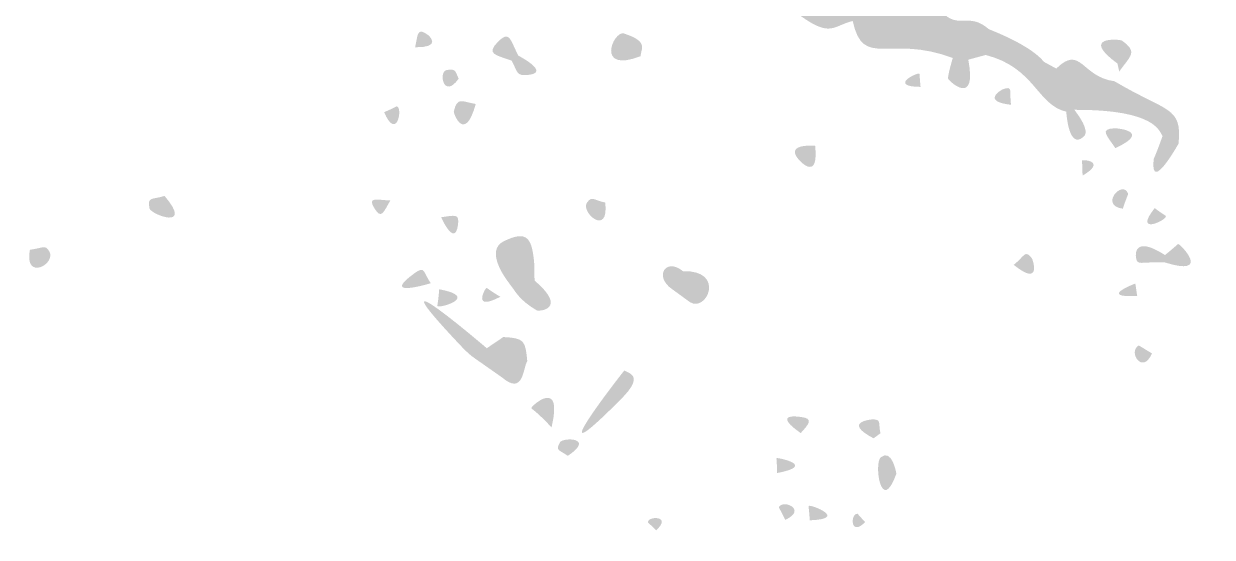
# Model space of a CAD drawing. Header units: millimetres. Extents: x 554 to 734, y 0 to 123.
# Drawn here: x 583.77 to 606.95, y 52.66 to 62.67 of the extents above; entities that cross this region are included whole.
import ezdxf

# ---------------------------------------------------------------- set-up
doc = ezdxf.new("R2010")
doc.units = ezdxf.units.MM

msp = doc.modelspace()

# ---------------------------------------------------------------- hatches: boundary and pattern name
at = {"true_color": 0x080808, "transparency": 33554687}
h = msp.add_hatch(color=18, dxfattribs=at)
edge = h.paths.add_edge_path(flags=0)
edge.add_spline(control_points=[(599.556, 63.945), (599.681, 63.632), (599.567, 63.541), (599.88, 63.426), (599.516, 63.179), (599.747, 63.113), (599.937, 62.726), (599.556, 62.632), (599.513, 62.401), (598.925, 62.822), (599.056, 63.006), (599.271, 63.119), (599.403, 63.303), (599.489, 63.424), (599.423, 63.495), (599.412, 63.507), (599.327, 63.599), (599.29, 63.425), (599.206, 63.517), (599.206, 63.517), (599.281, 63.748), (599.281, 63.748), (599.281, 63.748), (599.556, 63.945), (599.556, 63.945)], knot_values=[0, 0, 0, 0, 1, 1, 1, 2, 2, 2, 3, 3, 3, 4, 4, 4, 5, 5, 5, 6, 6, 6, 7, 7, 7, 8, 8, 8, 8], degree=3, periodic=1)
h = msp.add_hatch(color=18, dxfattribs=at)
edge = h.paths.add_edge_path(flags=0)
edge.add_spline(control_points=[(601.802, 63.968), (601.802, 63.968), (601.906, 63.935), (601.906, 63.935), (601.906, 63.935), (602.255, 63.425), (602.255, 63.425), (602.025, 63.147), (601.585, 62.989), (601.667, 62.906), (602.021, 62.544), (602.19, 62.914), (602.593, 62.566), (602.593, 62.566), (602.531, 62.063), (602.531, 62.063), (602.531, 62.063), (602.192, 61.971), (602.192, 61.971), (602.192, 61.971), (601.89, 62.005), (601.89, 62.005), (600.643, 62.472), (600.145, 61.777), (599.937, 62.726), (599.747, 63.113), (599.516, 63.179), (599.88, 63.426), (600.297, 63.513), (600.314, 63.445), (600.657, 63.732), (601.349, 62.591), (602.007, 63.245), (601.716, 63.812), (601.716, 63.812), (601.802, 63.968), (601.802, 63.968)], knot_values=[0, 0, 0, 0, 1, 1, 1, 2, 2, 2, 3, 3, 3, 4, 4, 4, 5, 5, 5, 6, 6, 6, 7, 7, 7, 8, 8, 8, 9, 9, 9, 10, 10, 10, 11, 11, 11, 12, 12, 12, 12], degree=3, periodic=1)
h = msp.add_hatch(color=18, dxfattribs=at)
edge = h.paths.add_edge_path(flags=0)
edge.add_spline(control_points=[(600.657, 63.732), (600.657, 63.732), (601.049, 63.794), (601.049, 63.794), (601.302, 63.448), (601.382, 63.565), (601.716, 63.812), (602.007, 63.245), (601.349, 62.591), (600.657, 63.732)], knot_values=[0, 0, 0, 0, 1, 1, 1, 2, 2, 2, 3, 3, 3, 3], degree=3, periodic=1)
h = msp.add_hatch(color=18, dxfattribs=at)
edge = h.paths.add_edge_path(flags=0)
edge.add_spline(control_points=[(591.403, 62.213), (591.46, 62.458), (591.435, 62.615), (591.654, 62.453), (591.676, 62.437), (591.935, 62.206), (591.403, 62.213)], knot_values=[0, 0, 0, 0, 1, 1, 1, 2, 2, 2, 2], degree=3, periodic=1)
h = msp.add_hatch(color=18, dxfattribs=at)
edge = h.paths.add_edge_path(flags=0)
edge.add_spline(control_points=[(593.418, 62.049), (593.418, 62.049), (593.284, 61.953), (593.284, 61.953), (592.979, 62.063), (592.784, 62.079), (593.01, 62.311), (593.254, 62.563), (593.26, 62.342), (593.418, 62.049)], knot_values=[0, 0, 0, 0, 1, 1, 1, 2, 2, 2, 3, 3, 3, 3], degree=3, periodic=1)
h = msp.add_hatch(color=18, dxfattribs=at)
edge = h.paths.add_edge_path(flags=0)
edge.add_spline(control_points=[(595.805, 62.04), (594.903, 61.692), (595.274, 62.547), (595.476, 62.482), (595.987, 62.316), (595.79, 62.172), (595.805, 62.04)], knot_values=[0, 0, 0, 0, 1, 1, 1, 2, 2, 2, 2], degree=3, periodic=1)
h = msp.add_hatch(color=18, dxfattribs=at)
edge = h.paths.add_edge_path(flags=0)
edge.add_spline(control_points=[(602.593, 62.566), (603.491, 62.209), (603.648, 61.944), (603.667, 61.929), (603.667, 61.929), (603.907, 61.798), (603.907, 61.798), (604.391, 62.272), (604.397, 61.634), (605.042, 61.551), (606.067, 60.943), (606.369, 61.067), (606.292, 60.334), (606.292, 60.334), (605.981, 60.483), (605.981, 60.483), (605.918, 60.562), (605.865, 61.001), (604.261, 60.994), (604.261, 60.994), (604.103, 60.957), (604.103, 60.957), (603.53, 61.088), (603.496, 61.817), (602.531, 62.063), (602.531, 62.063), (602.593, 62.566), (602.593, 62.566)], knot_values=[0, 0, 0, 0, 1, 1, 1, 2, 2, 2, 3, 3, 3, 4, 4, 4, 5, 5, 5, 6, 6, 6, 7, 7, 7, 8, 8, 8, 9, 9, 9, 9], degree=3, periodic=1)
h = msp.add_hatch(color=18, dxfattribs=at)
edge = h.paths.add_edge_path(flags=0)
edge.add_spline(control_points=[(605.101, 61.896), (604.349, 62.444), (605.157, 62.366), (605.186, 62.345), (605.505, 62.119), (605.356, 62.051), (605.136, 61.74), (605.136, 61.74), (605.101, 61.896), (605.101, 61.896)], knot_values=[0, 0, 0, 0, 1, 1, 1, 2, 2, 2, 3, 3, 3, 3], degree=3, periodic=1)
h = msp.add_hatch(color=18, dxfattribs=at)
edge = h.paths.add_edge_path(flags=0)
edge.add_spline(control_points=[(593.418, 62.049), (593.448, 62.033), (594.035, 61.725), (593.621, 61.676), (593.361, 61.644), (593.409, 61.737), (593.284, 61.953), (593.284, 61.953), (593.418, 62.049), (593.418, 62.049)], knot_values=[0, 0, 0, 0, 1, 1, 1, 2, 2, 2, 3, 3, 3, 3], degree=3, periodic=1)
h = msp.add_hatch(color=18, dxfattribs=at)
edge = h.paths.add_edge_path(flags=0)
edge.add_spline(control_points=[(601.89, 62.005), (601.89, 62.005), (602.192, 61.971), (602.192, 61.971), (602.37, 61.032), (601.811, 61.558), (601.799, 61.599), (601.784, 61.649), (601.88, 61.974), (601.89, 62.005)], knot_values=[0, 0, 0, 0, 1, 1, 1, 2, 2, 2, 3, 3, 3, 3], degree=3, periodic=1)
h = msp.add_hatch(color=18, dxfattribs=at)
edge = h.paths.add_edge_path(flags=0)
edge.add_spline(control_points=[(592.252, 61.6), (591.957, 61.187), (591.854, 61.74), (592.016, 61.768), (592.198, 61.8), (592.183, 61.757), (592.252, 61.6)], knot_values=[0, 0, 0, 0, 1, 1, 1, 2, 2, 2, 2], degree=3, periodic=1)
h = msp.add_hatch(color=18, dxfattribs=at)
edge = h.paths.add_edge_path(flags=0)
edge.add_spline(control_points=[(601.261, 61.441), (600.618, 61.446), (601.2, 61.729), (601.235, 61.697), (601.251, 61.684), (601.235, 61.697), (601.261, 61.441)], knot_values=[0, 0, 0, 0, 1, 1, 1, 2, 2, 2, 2], degree=3, periodic=1)
h = msp.add_hatch(color=18, dxfattribs=at)
edge = h.paths.add_edge_path(flags=0)
edge.add_spline(control_points=[(603.026, 61.091), (602.441, 61.159), (602.834, 61.38), (602.859, 61.39), (603.084, 61.486), (602.985, 61.325), (603.026, 61.091)], knot_values=[0, 0, 0, 0, 1, 1, 1, 2, 2, 2, 2], degree=3, periodic=1)
h = msp.add_hatch(color=18, dxfattribs=at)
edge = h.paths.add_edge_path(flags=0)
edge.add_spline(control_points=[(592.586, 61.108), (592.37, 60.328), (592.149, 60.927), (592.158, 60.963), (592.228, 61.252), (592.301, 61.156), (592.586, 61.108)], knot_values=[0, 0, 0, 0, 1, 1, 1, 2, 2, 2, 2], degree=3, periodic=1)
h = msp.add_hatch(color=18, dxfattribs=at)
edge = h.paths.add_edge_path(flags=0)
edge.add_spline(control_points=[(590.798, 60.947), (591.055, 61.057), (591.035, 61.067), (591.055, 61.057), (591.161, 61.006), (591.042, 60.386), (590.798, 60.947)], knot_values=[0, 0, 0, 0, 1, 1, 1, 2, 2, 2, 2], degree=3, periodic=1)
h = msp.add_hatch(color=18, dxfattribs=at)
edge = h.paths.add_edge_path(flags=0)
edge.add_spline(control_points=[(604.103, 60.957), (604.103, 60.957), (604.261, 60.994), (604.261, 60.994), (604.575, 60.587), (604.47, 60.494), (604.436, 60.465), (604.153, 60.217), (604.106, 60.909), (604.103, 60.957)], knot_values=[0, 0, 0, 0, 1, 1, 1, 2, 2, 2, 3, 3, 3, 3], degree=3, periodic=1)
h = msp.add_hatch(color=18, dxfattribs=at)
edge = h.paths.add_edge_path(flags=0)
edge.add_spline(control_points=[(605.06, 60.246), (604.903, 60.488), (604.735, 60.621), (605.048, 60.634), (605.079, 60.635), (605.786, 60.583), (605.06, 60.246)], knot_values=[0, 0, 0, 0, 1, 1, 1, 2, 2, 2, 2], degree=3, periodic=1)
h = msp.add_hatch(color=18, dxfattribs=at)
edge = h.paths.add_edge_path(flags=0)
edge.add_spline(control_points=[(599.205, 60.292), (599.277, 59.615), (598.932, 59.973), (598.909, 59.997), (598.578, 60.341), (599.172, 60.295), (599.205, 60.292)], knot_values=[0, 0, 0, 0, 1, 1, 1, 2, 2, 2, 2], degree=3, periodic=1)
h = msp.add_hatch(color=18, dxfattribs=at)
edge = h.paths.add_edge_path(flags=0)
edge.add_spline(control_points=[(605.981, 60.483), (605.981, 60.483), (606.292, 60.334), (606.292, 60.334), (606.27, 60.294), (605.743, 59.36), (605.806, 60.018), (605.81, 60.058), (605.826, 60.048), (605.981, 60.483)], knot_values=[0, 0, 0, 0, 1, 1, 1, 2, 2, 2, 3, 3, 3, 3], degree=3, periodic=1)
h = msp.add_hatch(color=18, dxfattribs=at)
edge = h.paths.add_edge_path(flags=0)
edge.add_spline(control_points=[(604.42, 59.71), (604.418, 60.01), (604.397, 59.998), (604.418, 60.01), (604.439, 60.021), (604.895, 59.994), (604.42, 59.71)], knot_values=[0, 0, 0, 0, 1, 1, 1, 2, 2, 2, 2], degree=3, periodic=1)
h = msp.add_hatch(color=18, dxfattribs=at)
edge = h.paths.add_edge_path(flags=0)
edge.add_spline(control_points=[(605.205, 59.066), (604.737, 59.13), (605.206, 59.638), (605.306, 59.364), (605.315, 59.34), (605.306, 59.364), (605.205, 59.066)], knot_values=[0, 0, 0, 0, 1, 1, 1, 2, 2, 2, 2], degree=3, periodic=1)
h = msp.add_hatch(color=18, dxfattribs=at)
edge = h.paths.add_edge_path(flags=0)
edge.add_spline(control_points=[(586.516, 59.315), (587.093, 58.639), (586.249, 58.948), (586.223, 59.073), (586.174, 59.312), (586.285, 59.238), (586.516, 59.315)], knot_values=[0, 0, 0, 0, 1, 1, 1, 2, 2, 2, 2], degree=3, periodic=1)
h = msp.add_hatch(color=18, dxfattribs=at)
edge = h.paths.add_edge_path(flags=0)
edge.add_spline(control_points=[(590.92, 59.227), (590.786, 58.998), (590.747, 58.849), (590.61, 59.072), (590.464, 59.311), (590.661, 59.232), (590.92, 59.227)], knot_values=[0, 0, 0, 0, 1, 1, 1, 2, 2, 2, 2], degree=3, periodic=1)
h = msp.add_hatch(color=18, dxfattribs=at)
edge = h.paths.add_edge_path(flags=0)
edge.add_spline(control_points=[(595.112, 59.185), (595.187, 58.506), (594.627, 58.996), (594.754, 59.181), (594.85, 59.321), (594.866, 59.24), (595.112, 59.185)], knot_values=[0, 0, 0, 0, 1, 1, 1, 2, 2, 2, 2], degree=3, periodic=1)
h = msp.add_hatch(color=18, dxfattribs=at)
edge = h.paths.add_edge_path(flags=0)
edge.add_spline(control_points=[(591.91, 58.899), (592.176, 58.933), (592.276, 58.983), (592.237, 58.736), (592.172, 58.326), (591.922, 58.872), (591.91, 58.899)], knot_values=[0, 0, 0, 0, 1, 1, 1, 2, 2, 2, 2], degree=3, periodic=1)
h = msp.add_hatch(color=18, dxfattribs=at)
edge = h.paths.add_edge_path(flags=0)
edge.add_spline(control_points=[(605.827, 59.077), (606.045, 58.915), (606.046, 58.936), (606.045, 58.915), (606.04, 58.828), (605.407, 58.546), (605.827, 59.077)], knot_values=[0, 0, 0, 0, 1, 1, 1, 2, 2, 2, 2], degree=3, periodic=1)
h = msp.add_hatch(color=18, dxfattribs=at)
edge = h.paths.add_edge_path(flags=0)
edge.add_spline(control_points=[(593.729, 57.965), (593.404, 57.872), (593.409, 57.893), (593.218, 57.638), (593.18, 57.689), (592.757, 58.248), (593.132, 58.431), (593.598, 58.659), (593.687, 58.489), (593.729, 57.965)], knot_values=[0, 0, 0, 0, 1, 1, 1, 2, 2, 2, 3, 3, 3, 3], degree=3, periodic=1)
h = msp.add_hatch(color=18, dxfattribs=at)
edge = h.paths.add_edge_path(flags=0)
edge.add_spline(control_points=[(606.028, 58.162), (606.028, 58.162), (606.015, 58.021), (606.015, 58.021), (605.536, 58.032), (605.493, 57.952), (605.464, 58.104), (605.455, 58.149), (605.404, 58.562), (606.028, 58.162)], knot_values=[0, 0, 0, 0, 1, 1, 1, 2, 2, 2, 3, 3, 3, 3], degree=3, periodic=1)
h = msp.add_hatch(color=18, dxfattribs=at)
edge = h.paths.add_edge_path(flags=0)
edge.add_spline(control_points=[(583.89, 58.265), (584.159, 58.3), (584.187, 58.369), (584.266, 58.238), (584.417, 57.988), (583.771, 57.643), (583.89, 58.265)], knot_values=[0, 0, 0, 0, 1, 1, 1, 2, 2, 2, 2], degree=3, periodic=1)
h = msp.add_hatch(color=18, dxfattribs=at)
edge = h.paths.add_edge_path(flags=0)
edge.add_spline(control_points=[(592.801, 56.345), (592.914, 56.164), (592.903, 56.165), (592.811, 55.977), (592.5, 56.2), (592.509, 56.164), (592.242, 56.448), (590.481, 58.321), (592.767, 56.375), (592.801, 56.345)], knot_values=[0, 0, 0, 0, 1, 1, 1, 2, 2, 2, 3, 3, 3, 3], degree=3, periodic=1)
h = msp.add_hatch(color=18, dxfattribs=at)
edge = h.paths.add_edge_path(flags=0)
edge.add_spline(control_points=[(603.078, 57.971), (603.283, 58.133), (603.299, 58.279), (603.432, 58.099), (603.45, 58.075), (603.631, 57.526), (603.078, 57.971)], knot_values=[0, 0, 0, 0, 1, 1, 1, 2, 2, 2, 2], degree=3, periodic=1)
h = msp.add_hatch(color=18, dxfattribs=at)
edge = h.paths.add_edge_path(flags=0)
edge.add_spline(control_points=[(606.028, 58.162), (606.292, 58.374), (606.265, 58.377), (606.292, 58.374), (606.336, 58.369), (606.95, 57.728), (606.015, 58.021), (606.015, 58.021), (606.028, 58.162), (606.028, 58.162)], knot_values=[0, 0, 0, 0, 1, 1, 1, 2, 2, 2, 3, 3, 3, 3], degree=3, periodic=1)
h = msp.add_hatch(color=18, dxfattribs=at)
edge = h.paths.add_edge_path(flags=0)
edge.add_spline(control_points=[(591.709, 57.613), (591.681, 57.604), (590.694, 57.306), (591.4, 57.814), (591.603, 57.961), (591.564, 57.812), (591.709, 57.613)], knot_values=[0, 0, 0, 0, 1, 1, 1, 2, 2, 2, 2], degree=3, periodic=1)
h = msp.add_hatch(color=18, dxfattribs=at)
edge = h.paths.add_edge_path(flags=0)
edge.add_spline(control_points=[(593.729, 57.965), (593.729, 57.965), (593.732, 57.666), (593.732, 57.666), (593.511, 57.537), (593.538, 57.546), (593.299, 57.527), (593.299, 57.527), (593.218, 57.638), (593.218, 57.638), (593.409, 57.893), (593.404, 57.872), (593.729, 57.965)], knot_values=[0, 0, 0, 0, 1, 1, 1, 2, 2, 2, 3, 3, 3, 4, 4, 4, 4], degree=3, periodic=1)
h = msp.add_hatch(color=18, dxfattribs=at)
edge = h.paths.add_edge_path(flags=0)
edge.add_spline(control_points=[(596.627, 57.847), (596.584, 57.624), (596.563, 57.657), (596.416, 57.497), (596.057, 57.74), (596.289, 58.124), (596.627, 57.847)], knot_values=[0, 0, 0, 0, 1, 1, 1, 2, 2, 2, 2], degree=3, periodic=1)
h = msp.add_hatch(color=18, dxfattribs=at)
edge = h.paths.add_edge_path(flags=0)
edge.add_spline(control_points=[(596.627, 57.847), (597.467, 57.872), (597.089, 57.033), (596.762, 57.245), (596.734, 57.263), (596.762, 57.245), (596.416, 57.497), (596.563, 57.657), (596.584, 57.624), (596.627, 57.847)], knot_values=[0, 0, 0, 0, 1, 1, 1, 2, 2, 2, 3, 3, 3, 3], degree=3, periodic=1)
h = msp.add_hatch(color=18, dxfattribs=at)
edge = h.paths.add_edge_path(flags=0)
edge.add_spline(control_points=[(591.873, 57.495), (592.666, 57.348), (591.898, 57.127), (591.847, 57.163), (591.825, 57.179), (591.847, 57.163), (591.873, 57.495)], knot_values=[0, 0, 0, 0, 1, 1, 1, 2, 2, 2, 2], degree=3, periodic=1)
h = msp.add_hatch(color=18, dxfattribs=at)
edge = h.paths.add_edge_path(flags=0)
edge.add_spline(control_points=[(593.065, 57.348), (592.51, 57.058), (592.767, 57.501), (592.788, 57.515), (592.81, 57.53), (592.788, 57.515), (593.065, 57.348)], knot_values=[0, 0, 0, 0, 1, 1, 1, 2, 2, 2, 2], degree=3, periodic=1)
h = msp.add_hatch(color=18, dxfattribs=at)
edge = h.paths.add_edge_path(flags=0)
edge.add_spline(control_points=[(593.732, 57.666), (594.398, 57.097), (593.814, 57.06), (593.773, 57.084), (593.415, 57.294), (593.338, 57.491), (593.299, 57.527), (593.538, 57.546), (593.511, 57.537), (593.732, 57.666)], knot_values=[0, 0, 0, 0, 1, 1, 1, 2, 2, 2, 3, 3, 3, 3], degree=3, periodic=1)
h = msp.add_hatch(color=18, dxfattribs=at)
edge = h.paths.add_edge_path(flags=0)
edge.add_spline(control_points=[(605.486, 57.364), (604.705, 57.326), (605.449, 57.607), (605.45, 57.607), (605.45, 57.607), (605.486, 57.364), (605.486, 57.364)], knot_values=[0, 0, 0, 0, 1, 1, 1, 2, 2, 2, 2], degree=3, periodic=1)
h = msp.add_hatch(color=18, dxfattribs=at)
edge = h.paths.add_edge_path(flags=0)
edge.add_spline(control_points=[(593.123, 56.563), (593.25, 56.29), (593.215, 56.286), (593.441, 56.115), (593.099, 55.822), (593.13, 55.799), (593.099, 55.775), (593.099, 55.775), (592.811, 55.977), (592.811, 55.977), (592.903, 56.165), (592.914, 56.164), (592.801, 56.345), (592.801, 56.345), (593.123, 56.563), (593.123, 56.563)], knot_values=[0, 0, 0, 0, 1, 1, 1, 2, 2, 2, 3, 3, 3, 4, 4, 4, 5, 5, 5, 5], degree=3, periodic=1)
h = msp.add_hatch(color=18, dxfattribs=at)
edge = h.paths.add_edge_path(flags=0)
edge.add_spline(control_points=[(593.123, 56.563), (593.536, 56.543), (593.552, 56.494), (593.591, 56.095), (593.591, 56.095), (593.441, 56.115), (593.441, 56.115), (593.215, 56.286), (593.25, 56.29), (593.123, 56.563)], knot_values=[0, 0, 0, 0, 1, 1, 1, 2, 2, 2, 3, 3, 3, 3], degree=3, periodic=1)
h = msp.add_hatch(color=18, dxfattribs=at)
edge = h.paths.add_edge_path(flags=0)
edge.add_spline(control_points=[(605.773, 56.244), (605.597, 55.82), (605.294, 56.273), (605.517, 56.4), (605.517, 56.4), (605.773, 56.244), (605.773, 56.244)], knot_values=[0, 0, 0, 0, 1, 1, 1, 2, 2, 2, 2], degree=3, periodic=1)
h = msp.add_hatch(color=18, dxfattribs=at)
edge = h.paths.add_edge_path(flags=0)
edge.add_spline(control_points=[(593.441, 56.115), (593.441, 56.115), (593.591, 56.095), (593.591, 56.095), (593.505, 55.964), (593.521, 55.415), (593.099, 55.775), (593.13, 55.799), (593.099, 55.822), (593.441, 56.115)], knot_values=[0, 0, 0, 0, 1, 1, 1, 2, 2, 2, 3, 3, 3, 3], degree=3, periodic=1)
h = msp.add_hatch(color=18, dxfattribs=at)
edge = h.paths.add_edge_path(flags=0)
edge.add_spline(control_points=[(595.483, 55.91), (595.586, 55.852), (595.872, 55.809), (595.424, 55.358), (593.677, 53.602), (595.452, 55.878), (595.483, 55.91)], knot_values=[0, 0, 0, 0, 1, 1, 1, 2, 2, 2, 2], degree=3, periodic=1)
h = msp.add_hatch(color=18, dxfattribs=at)
edge = h.paths.add_edge_path(flags=0)
edge.add_spline(control_points=[(594.064, 54.803), (593.713, 55.171), (593.691, 55.14), (593.671, 55.179), (593.655, 55.208), (594.302, 55.796), (594.064, 54.803)], knot_values=[0, 0, 0, 0, 1, 1, 1, 2, 2, 2, 2], degree=3, periodic=1)
h = msp.add_hatch(color=18, dxfattribs=at)
edge = h.paths.add_edge_path(flags=0)
edge.add_spline(control_points=[(598.924, 54.692), (598.903, 54.706), (598.336, 55.081), (598.929, 55.005), (599.177, 54.974), (599.09, 54.873), (598.924, 54.692)], knot_values=[0, 0, 0, 0, 1, 1, 1, 2, 2, 2, 2], degree=3, periodic=1)
h = msp.add_hatch(color=18, dxfattribs=at)
edge = h.paths.add_edge_path(flags=0)
edge.add_spline(control_points=[(600.479, 54.686), (600.479, 54.686), (600.344, 54.589), (600.344, 54.589), (599.725, 54.913), (600.306, 54.958), (600.336, 54.958), (600.5, 54.953), (600.434, 54.89), (600.479, 54.686)], knot_values=[0, 0, 0, 0, 1, 1, 1, 2, 2, 2, 3, 3, 3, 3], degree=3, periodic=1)
h = msp.add_hatch(color=18, dxfattribs=at)
edge = h.paths.add_edge_path(flags=0)
edge.add_spline(control_points=[(594.38, 54.246), (594.22, 54.367), (594.123, 54.343), (594.234, 54.517), (594.289, 54.604), (594.925, 54.611), (594.38, 54.246)], knot_values=[0, 0, 0, 0, 1, 1, 1, 2, 2, 2, 2], degree=3, periodic=1)
h = msp.add_hatch(color=18, dxfattribs=at)
edge = h.paths.add_edge_path(flags=0)
edge.add_spline(control_points=[(600.789, 53.898), (600.491, 53.07), (600.346, 54.111), (600.487, 54.22), (600.704, 54.389), (600.783, 53.933), (600.789, 53.898)], knot_values=[0, 0, 0, 0, 1, 1, 1, 2, 2, 2, 2], degree=3, periodic=1)
h = msp.add_hatch(color=18, dxfattribs=at)
edge = h.paths.add_edge_path(flags=0)
edge.add_spline(control_points=[(598.463, 53.911), (598.459, 54.204), (598.44, 54.192), (598.459, 54.204), (598.469, 54.211), (599.253, 54.064), (598.463, 53.911)], knot_values=[0, 0, 0, 0, 1, 1, 1, 2, 2, 2, 2], degree=3, periodic=1)
h = msp.add_hatch(color=18, dxfattribs=at)
edge = h.paths.add_edge_path(flags=0)
edge.add_spline(control_points=[(598.623, 52.999), (598.501, 53.251), (598.489, 53.232), (598.501, 53.251), (598.59, 53.403), (599.052, 53.195), (598.623, 52.999)], knot_values=[0, 0, 0, 0, 1, 1, 1, 2, 2, 2, 2], degree=3, periodic=1)
h = msp.add_hatch(color=18, dxfattribs=at)
edge = h.paths.add_edge_path(flags=0)
edge.add_spline(control_points=[(596.103, 52.794), (595.944, 52.956), (595.944, 52.938), (595.944, 52.956), (595.946, 53.075), (596.423, 53.084), (596.103, 52.794)], knot_values=[0, 0, 0, 0, 1, 1, 1, 2, 2, 2, 2], degree=3, periodic=1)
h = msp.add_hatch(color=18, dxfattribs=at)
edge = h.paths.add_edge_path(flags=0)
edge.add_spline(control_points=[(599.1, 52.99), (599.083, 53.27), (599.07, 53.252), (599.083, 53.27), (599.111, 53.306), (599.868, 53.016), (599.1, 52.99)], knot_values=[0, 0, 0, 0, 1, 1, 1, 2, 2, 2, 2], degree=3, periodic=1)
h = msp.add_hatch(color=18, dxfattribs=at)
edge = h.paths.add_edge_path(flags=0)
edge.add_spline(control_points=[(600.181, 52.956), (599.889, 52.66), (599.89, 53.115), (600.025, 53.117), (600.042, 53.117), (600.025, 53.117), (600.181, 52.956)], knot_values=[0, 0, 0, 0, 1, 1, 1, 2, 2, 2, 2], degree=3, periodic=1)

doc.saveas('drawing.dxf')
